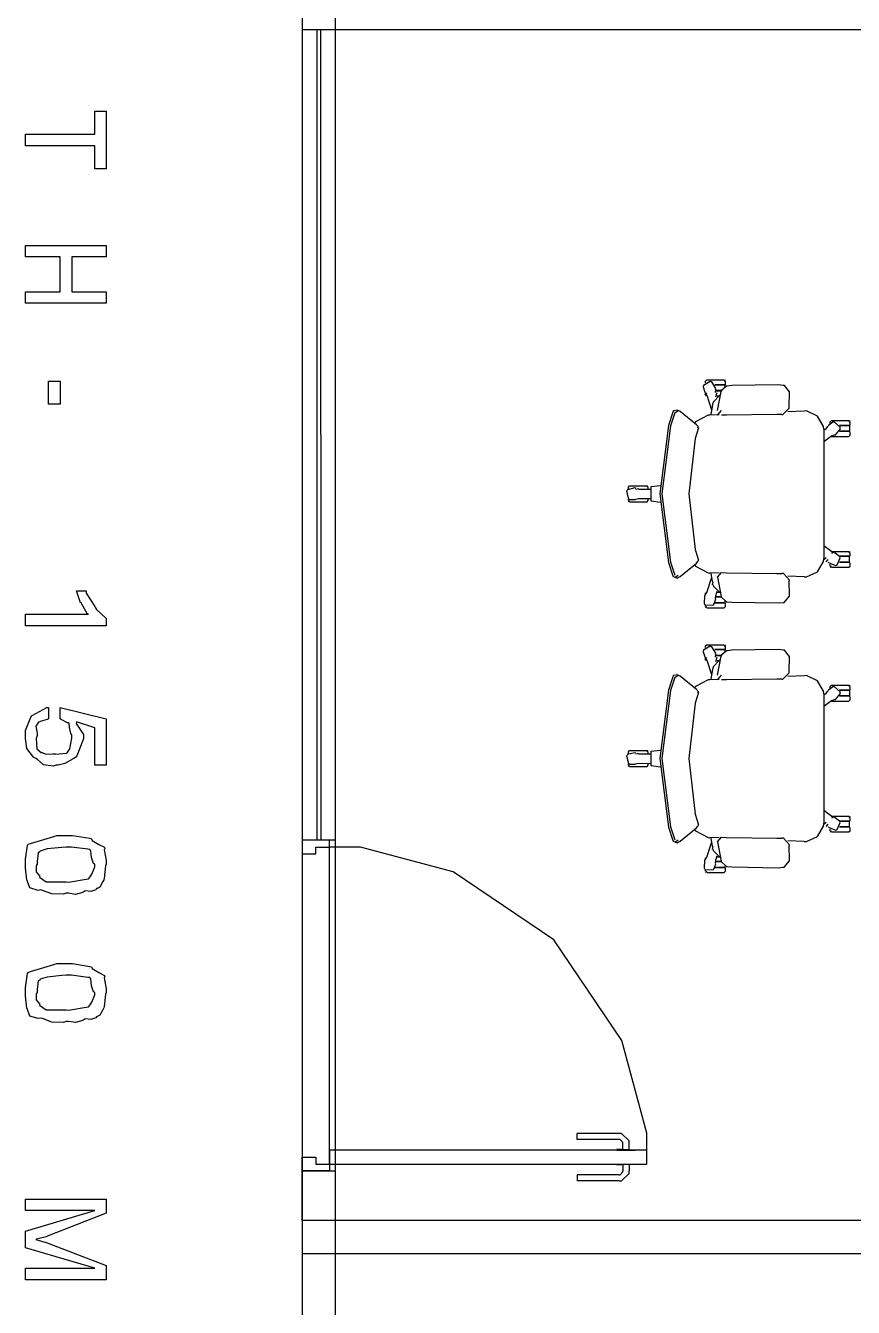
# Model space of a CAD drawing. Extents: x 0 to 23.4, y 0 to 16.5.
# Drawn here: x 12.298 to 12.955, y 5.491 to 6.507 of the extents above; entities that cross this region are included whole.
import ezdxf

# ---------------------------------------------------------------- set-up
doc = ezdxf.new("R2010")
doc.units = 0
doc.layers.get('0').update_dxf_attribs({"linetype": 'CONTINUOUS'})

msp = doc.modelspace()

# ---------------------------------------------------------------- linework, layer by layer
at = {"color": 0}
for points in [[(12.5175, 7.44894), (12.5175, 3.95281)], [(12.5438, 7.44894), (12.5438, 3.95281)], [(12.5175, 6.50424), (12.5176, 5.86139)], [(12.5438, 6.50424), (12.5175, 6.50424)], [(12.5291, 6.50424), (12.5291, 5.86139)], [(12.5322, 6.50424), (12.5323, 5.86139)], [(13.9613, 6.50424), (12.5438, 6.50424)], [(12.5438, 6.50424), (12.5438, 5.86139)], [(12.8455, 6.21892), (12.8457, 6.21962), (12.8424, 6.22478), (12.8418, 6.22493), (12.8411, 6.2251), (12.8359, 6.22194), (12.8357, 6.22125), (12.8356, 6.22081), (12.837, 6.21658), (12.8373, 6.21625)], [(12.8375, 6.22532), (12.8384, 6.22635)], [(12.8375, 6.22412), (12.8375, 6.22532)], [(12.8384, 6.22635), (12.8523, 6.22635)], [(12.853, 6.2225), (12.845, 6.2225)], [(12.8523, 6.22532), (12.8533, 6.22635)], [(12.853, 6.2225), (12.8533, 6.22276)], [(12.8533, 6.22276), (12.8533, 6.22532)], [(12.8992, 6.22211), (12.8955, 6.22244), (12.8584, 6.2219), (12.8547, 6.22146)], [(12.8373, 6.21419), (12.8386, 6.21625)], [(12.8375, 6.21479), (12.8375, 6.21599)], [(12.8375, 6.21382), (12.8384, 6.21479)], [(12.8384, 6.21382), (12.8388, 6.21382)], [(12.8386, 6.21419), (12.8422, 6.20275)], [(12.8494, 6.21419), (12.8486, 6.21403), (12.8436, 6.20888), (12.8435, 6.20811)], [(12.853, 6.22222), (12.8451, 6.22222)], [(12.8454, 6.21647), (12.8457, 6.21892)], [(12.8502, 6.21789), (12.8454, 6.21789)], [(12.8501, 6.21761), (12.8454, 6.21761)], [(12.8457, 6.213), (12.8468, 6.21647)], [(12.8466, 6.21382), (12.8482, 6.21382)], [(12.8469, 6.20204), (12.85, 6.21733)], [(12.8547, 6.22146), (12.8541, 6.22146), (12.8501, 6.21793), (12.85, 6.21733)], [(12.853, 6.22103), (12.853, 6.22222)], [(12.904, 6.21631), (12.9041, 6.21707), (12.9, 6.22206), (12.8993, 6.22211), (12.8993, 6.22211), (12.8992, 6.22211), (12.8992, 6.22211)], [(12.9039, 6.20524), (12.904, 6.21631)], [(12.8159, 6.20226), (12.8155, 6.20253), (12.8121, 6.20188), (12.8118, 6.20156), (12.8118, 6.2015), (12.8115, 6.20096), (12.8115, 6.2009)], [(12.8131, 6.20042), (12.8159, 6.20226)], [(12.8313, 6.18961), (12.8302, 6.19086), (12.8173, 6.20139), (12.8159, 6.20226)], [(12.8429, 6.20568), (12.8427, 6.20514), (12.8416, 6.19928), (12.8416, 6.19868)], [(12.8429, 6.20568), (12.8435, 6.20811)], [(12.8469, 6.19835), (12.8502, 6.20204)], [(12.898, 6.19894), (12.8988, 6.19894), (12.9039, 6.20389), (12.9039, 6.20464), (12.9039, 6.20481), (12.9039, 6.20514), (12.9039, 6.20524)], [(12.8115, 6.2009), (12.8081, 6.19038), (12.8012, 6.13596), (12.8081, 6.0816), (12.8115, 6.07101)], [(12.8131, 6.20042), (12.8097, 6.18994), (12.8029, 6.13596), (12.8097, 6.08197), (12.8131, 6.0715)], [(12.8408, 6.19851), (12.8396, 6.19846), (12.8295, 6.19308), (12.8288, 6.19211)], [(12.8483, 6.19883), (12.8408, 6.19851)], [(12.898, 6.19894), (12.894, 6.199), (12.8542, 6.19846), (12.8502, 6.19835)], [(12.9156, 6.20171), (12.9027, 6.20117)], [(12.9312, 6.18733), (12.931, 6.1894), (12.9263, 6.19775), (12.9177, 6.20182), (12.9156, 6.20171), (12.9156, 6.20171), (12.9156, 6.20171), (12.9156, 6.20171)], [(12.9398, 6.18289), (12.9405, 6.18294), (12.9445, 6.18761), (12.9444, 6.18826), (12.9444, 6.18896), (12.9397, 6.19293), (12.939, 6.19287), (12.9385, 6.19287), (12.9349, 6.19021), (12.9348, 6.18978)], [(12.9363, 6.19314), (12.9373, 6.19412)], [(12.9363, 6.19179), (12.9363, 6.19314)], [(12.9373, 6.19412), (12.9511, 6.19412)], [(12.9511, 6.19314), (12.9521, 6.19412)], [(12.9521, 6.1906), (12.9521, 6.19314)], [(12.832, 6.18853), (12.8294, 6.17996), (12.8243, 6.13596), (12.8294, 6.09196), (12.832, 6.08339)], [(12.8313, 6.18853), (12.832, 6.18961)], [(12.9312, 6.18647), (12.9332, 6.18793)], [(12.9312, 6.18733), (12.9312, 6.08447)], [(12.9376, 6.18197), (12.9312, 6.17719)], [(12.9332, 6.18793), (12.9348, 6.18978)], [(12.9376, 6.18197), (12.9398, 6.18289)], [(12.9518, 6.19032), (12.9438, 6.19032)], [(12.9518, 6.18544), (12.9438, 6.18544)], [(12.9518, 6.19006), (12.944, 6.19006)], [(12.9518, 6.18571), (12.944, 6.18571)], [(12.9511, 6.18158), (12.9521, 6.18261)], [(12.9518, 6.19032), (12.9521, 6.1906)], [(12.9518, 6.19006), (12.9518, 6.18571)], [(12.9518, 6.18517), (12.9521, 6.18544)], [(12.9521, 6.18261), (12.9521, 6.18517)], [(12.9371, 6.18158), (12.9511, 6.18158)], [(12.7764, 6.14128), (12.7773, 6.14231)], [(12.7764, 6.14008), (12.7764, 6.14128)], [(12.7773, 6.14231), (12.7912, 6.14231)], [(12.7912, 6.14128), (12.7921, 6.14231)], [(12.7921, 6.13981), (12.7921, 6.14128)], [(12.7945, 6.14176), (12.8014, 6.14274)], [(12.7945, 6.13015), (12.7945, 6.14176)], [(12.7821, 6.14031), (12.7815, 6.14068), (12.7755, 6.13926), (12.7752, 6.13867), (12.7748, 6.13807), (12.7763, 6.13211), (12.7769, 6.13172), (12.7772, 6.13151), (12.7816, 6.13151), (12.7821, 6.13172)], [(12.7764, 6.13075), (12.7764, 6.13194)], [(12.7821, 6.13976), (12.7844, 6.14031)], [(12.7821, 6.13172), (12.7844, 6.13232)], [(12.7844, 6.13976), (12.7945, 6.13981)], [(12.7844, 6.13232), (12.7945, 6.13222)], [(12.7921, 6.13075), (12.7921, 6.13222)], [(12.7764, 6.12978), (12.7773, 6.13075)], [(12.7773, 6.12978), (12.7912, 6.12978)], [(12.7912, 6.12978), (12.7921, 6.13075)], [(12.8014, 6.12918), (12.7945, 6.13015)], [(12.9376, 6.08996), (12.9312, 6.09472)], [(12.9371, 6.09033), (12.9511, 6.09033)], [(12.9511, 6.08931), (12.9521, 6.09033)], [(12.8159, 6.06967), (12.8173, 6.07058), (12.8302, 6.08111), (12.8313, 6.08231)], [(12.8313, 6.08231), (12.832, 6.08339)], [(12.9156, 6.07021), (12.9176, 6.07015), (12.9263, 6.07417), (12.931, 6.08247), (12.9312, 6.08453), (12.9312, 6.08453), (12.9312, 6.08464), (12.9312, 6.08464)], [(12.9312, 6.08399), (12.9332, 6.08544)], [(12.9332, 6.08214), (12.9348, 6.08399)], [(12.9348, 6.08214), (12.9351, 6.08154), (12.9407, 6.07915), (12.9413, 6.07943), (12.9419, 6.07969), (12.9443, 6.08539), (12.9441, 6.08599), (12.9438, 6.08643), (12.9403, 6.08903), (12.9398, 6.08903)], [(12.9363, 6.07878), (12.9363, 6.08014)], [(12.9376, 6.08903), (12.9398, 6.08996)], [(12.9518, 6.08649), (12.9438, 6.08649)], [(12.9518, 6.0816), (12.9438, 6.0816)], [(12.9518, 6.08621), (12.944, 6.08621)], [(12.9518, 6.08187), (12.944, 6.08187)], [(12.9518, 6.08649), (12.9521, 6.08675)], [(12.9518, 6.08187), (12.9518, 6.08621)], [(12.9518, 6.08132), (12.9521, 6.0816)], [(12.9521, 6.08675), (12.9521, 6.08931)], [(12.9521, 6.07878), (12.9521, 6.08132)], [(12.8115, 6.07101), (12.8116, 6.07064), (12.8149, 6.06922), (12.8153, 6.06933), (12.8154, 6.06939), (12.8159, 6.06967), (12.8159, 6.06967)], [(12.8131, 6.06967), (12.8159, 6.0715)], [(12.8288, 6.07975), (12.8295, 6.07878), (12.8396, 6.07335), (12.8408, 6.07324)], [(12.8483, 6.07308), (12.8408, 6.0734)], [(12.8416, 6.07324), (12.8416, 6.07269), (12.8427, 6.06685), (12.8429, 6.06625)], [(12.8469, 6.06988), (12.8502, 6.07362)], [(12.8469, 6.06988), (12.85, 6.05458)], [(12.8502, 6.07362), (12.8542, 6.07351), (12.894, 6.07297), (12.898, 6.07297)], [(12.9039, 6.06668), (12.904, 6.06749), (12.8994, 6.07292), (12.8986, 6.07297), (12.8986, 6.07297), (12.8981, 6.07297), (12.898, 6.07297)], [(12.9156, 6.07021), (12.9027, 6.07075)], [(12.9363, 6.07781), (12.9373, 6.07878)], [(12.9373, 6.07781), (12.9511, 6.07781)], [(12.9511, 6.07781), (12.9521, 6.07878)], [(12.8386, 6.05772), (12.8422, 6.06922)], [(12.8429, 6.06381), (12.8435, 6.06625)], [(12.8435, 6.06381), (12.8436, 6.0631), (12.8486, 6.05794), (12.8494, 6.05772)], [(12.904, 6.05561), (12.9039, 6.06668)], [(12.8373, 6.05567), (12.8368, 6.05524), (12.8363, 6.04915), (12.8368, 6.04861), (12.8372, 6.04812), (12.8433, 6.04764), (12.8439, 6.04807), (12.8442, 6.04839), (12.8456, 6.05263), (12.8455, 6.05306)], [(12.8373, 6.05567), (12.8386, 6.05772)], [(12.8375, 6.05713), (12.8384, 6.05811)], [(12.8375, 6.05593), (12.8375, 6.05713)], [(12.8384, 6.05811), (12.8388, 6.05811)], [(12.853, 6.04969), (12.8451, 6.04969)], [(12.8454, 6.05306), (12.8457, 6.05544)], [(12.8501, 6.05431), (12.8454, 6.05431)], [(12.8502, 6.05404), (12.8454, 6.05404)], [(12.8457, 6.05544), (12.8468, 6.05892)], [(12.8466, 6.05811), (12.8482, 6.05811)], [(12.85, 6.05458), (12.8501, 6.05404), (12.8541, 6.05051), (12.8547, 6.05046)], [(12.853, 6.04969), (12.853, 6.05089)], [(12.8547, 6.05046), (12.8584, 6.05003), (12.8955, 6.04949), (12.8992, 6.04981)], [(12.8992, 6.04981), (12.8999, 6.04986), (12.9041, 6.05479), (12.904, 6.0555), (12.904, 6.0555), (12.904, 6.05561), (12.904, 6.05561)], [(12.8375, 6.0466), (12.8375, 6.04779)], [(12.8375, 6.04563), (12.8384, 6.0466)], [(12.8384, 6.04563), (12.8523, 6.04563)], [(12.853, 6.04943), (12.845, 6.04943)], [(12.8523, 6.04563), (12.8533, 6.0466)], [(12.853, 6.04915), (12.8533, 6.04943)], [(12.8533, 6.0466), (12.8533, 6.04915)], [(12.8455, 6.00896), (12.8457, 6.00965), (12.8424, 6.01481), (12.8418, 6.01497), (12.8411, 6.01514), (12.8359, 6.01199), (12.8357, 6.01129), (12.8356, 6.01085), (12.837, 6.00662), (12.8373, 6.00629)], [(12.8375, 6.01535), (12.8384, 6.01633)], [(12.8375, 6.01417), (12.8375, 6.01535)], [(12.8384, 6.01633), (12.8523, 6.01633)], [(12.853, 6.01253), (12.845, 6.01253)], [(12.853, 6.01226), (12.8451, 6.01226)], [(12.8454, 6.00651), (12.8457, 6.00896)], [(12.8547, 6.0115), (12.8541, 6.0115), (12.8501, 6.00797), (12.85, 6.00738)], [(12.8523, 6.01535), (12.8533, 6.01633)], [(12.853, 6.01253), (12.8533, 6.01281)], [(12.853, 6.01107), (12.853, 6.01226)], [(12.8533, 6.01281), (12.8533, 6.01535)], [(12.8992, 6.01215), (12.8955, 6.01247), (12.8584, 6.01193), (12.8547, 6.0115)], [(12.904, 6.00635), (12.9041, 6.00711), (12.9, 6.0121), (12.8993, 6.01215), (12.8993, 6.01215), (12.8992, 6.01215), (12.8992, 6.01215)], [(12.8373, 6.00424), (12.8386, 6.00629)], [(12.8375, 6.00483), (12.8375, 6.00603)], [(12.8375, 6.00385), (12.8384, 6.00483)], [(12.8384, 6.00385), (12.8388, 6.00385)], [(12.8386, 6.00424), (12.8422, 5.99274)], [(12.8494, 6.00424), (12.8486, 6.00407), (12.8436, 5.99892), (12.8435, 5.99815)], [(12.8502, 6.00792), (12.8454, 6.00792)], [(12.8501, 6.00765), (12.8454, 6.00765)], [(12.8457, 6.00304), (12.8468, 6.00651)], [(12.8466, 6.00385), (12.8482, 6.00385)], [(12.8469, 5.99208), (12.85, 6.00738)], [(12.9039, 5.99528), (12.904, 6.00635)], [(12.8115, 5.99094), (12.8081, 5.98042), (12.8012, 5.926), (12.8081, 5.87164), (12.8115, 5.86106)], [(12.8131, 5.99046), (12.8097, 5.97999), (12.8029, 5.926), (12.8097, 5.87201), (12.8131, 5.86154)], [(12.8159, 5.99229), (12.8155, 5.99257), (12.8121, 5.99192), (12.8118, 5.9916), (12.8118, 5.99154), (12.8115, 5.991), (12.8115, 5.99094)], [(12.8131, 5.99046), (12.8159, 5.99229)], [(12.8313, 5.97965), (12.8302, 5.9809), (12.8173, 5.99143), (12.8159, 5.99229)], [(12.8408, 5.98856), (12.8396, 5.9885), (12.8295, 5.98313), (12.8288, 5.98215)], [(12.8483, 5.98888), (12.8408, 5.98856)], [(12.8429, 5.99571), (12.8427, 5.99517), (12.8416, 5.98931), (12.8416, 5.98872)], [(12.8429, 5.99571), (12.8435, 5.99815)], [(12.8469, 5.98839), (12.8502, 5.99208)], [(12.898, 5.98899), (12.894, 5.98904), (12.8542, 5.9885), (12.8502, 5.98839)], [(12.898, 5.98899), (12.8988, 5.98899), (12.9039, 5.99393), (12.9039, 5.99468), (12.9039, 5.99485), (12.9039, 5.99517), (12.9039, 5.99528)], [(12.9156, 5.99175), (12.9027, 5.99121)], [(12.9312, 5.97738), (12.931, 5.97944), (12.9263, 5.98779), (12.9177, 5.99186), (12.9156, 5.99175), (12.9156, 5.99175), (12.9156, 5.99175), (12.9156, 5.99175)], [(12.832, 5.97857), (12.8294, 5.97), (12.8243, 5.926), (12.8294, 5.882), (12.832, 5.87343)], [(12.8313, 5.97857), (12.832, 5.97965)], [(12.9332, 5.97797), (12.9348, 5.97982)], [(12.9398, 5.97293), (12.9405, 5.97299), (12.9445, 5.97765), (12.9444, 5.97831), (12.9444, 5.979), (12.9397, 5.98296), (12.939, 5.98292), (12.9385, 5.98292), (12.9349, 5.98025), (12.9348, 5.97982)], [(12.9363, 5.98318), (12.9373, 5.98415)], [(12.9363, 5.98182), (12.9363, 5.98318)], [(12.9373, 5.98415), (12.9511, 5.98415)], [(12.9518, 5.98036), (12.9438, 5.98036)], [(12.9518, 5.98008), (12.944, 5.98008)], [(12.9511, 5.98318), (12.9521, 5.98415)], [(12.9518, 5.98036), (12.9521, 5.98063)], [(12.9518, 5.98008), (12.9518, 5.97575)], [(12.9521, 5.98063), (12.9521, 5.98318)], [(12.9312, 5.97651), (12.9332, 5.97797)], [(12.9312, 5.97738), (12.9312, 5.87451)], [(12.9376, 5.972), (12.9312, 5.96724)], [(12.9371, 5.97163), (12.9511, 5.97163)], [(12.9376, 5.972), (12.9398, 5.97293)], [(12.9518, 5.97547), (12.9438, 5.97547)], [(12.9518, 5.97575), (12.944, 5.97575)], [(12.9511, 5.97163), (12.9521, 5.97265)], [(12.9518, 5.97521), (12.9521, 5.97547)], [(12.9521, 5.97265), (12.9521, 5.97521)], [(12.7821, 5.93033), (12.7815, 5.93072), (12.7755, 5.92925), (12.7752, 5.92865), (12.7748, 5.92811), (12.7763, 5.92215), (12.7769, 5.92176), (12.7772, 5.92156), (12.7816, 5.92156), (12.7821, 5.92176)], [(12.7764, 5.93132), (12.7773, 5.93235)], [(12.7764, 5.93012), (12.7764, 5.93132)], [(12.7773, 5.93235), (12.7912, 5.93235)], [(12.7821, 5.92979), (12.7844, 5.93033)], [(12.7844, 5.92979), (12.7945, 5.92985)], [(12.7912, 5.93132), (12.7921, 5.93235)], [(12.7921, 5.92985), (12.7921, 5.93132)], [(12.7945, 5.93181), (12.8014, 5.93278)], [(12.7945, 5.92019), (12.7945, 5.93181)], [(12.7764, 5.92079), (12.7764, 5.92199)], [(12.7764, 5.91982), (12.7773, 5.92079)], [(12.7773, 5.91982), (12.7912, 5.91982)], [(12.7821, 5.92176), (12.7844, 5.92236)], [(12.7844, 5.92236), (12.7945, 5.92225)], [(12.7912, 5.91982), (12.7921, 5.92079)], [(12.7921, 5.92079), (12.7921, 5.92225)], [(12.8014, 5.91922), (12.7945, 5.92019)], [(12.9376, 5.87999), (12.9312, 5.88476)], [(12.9348, 5.87218), (12.9351, 5.87158), (12.9407, 5.86919), (12.9413, 5.86947), (12.9419, 5.86974), (12.9443, 5.87543), (12.9441, 5.87603), (12.9438, 5.87646), (12.9403, 5.87907), (12.9398, 5.87907)], [(12.9371, 5.88037), (12.9511, 5.88037)], [(12.9376, 5.87907), (12.9398, 5.87999)], [(12.9511, 5.87935), (12.9521, 5.88037)], [(12.9518, 5.87651), (12.9521, 5.87679)], [(12.9521, 5.87679), (12.9521, 5.87935)], [(12.8159, 5.85969), (12.8173, 5.86062), (12.8302, 5.87115), (12.8313, 5.87235)], [(12.8288, 5.86979), (12.8295, 5.86882), (12.8396, 5.86333), (12.8408, 5.86328)], [(12.8313, 5.87235), (12.832, 5.87343)], [(12.9156, 5.86025), (12.9176, 5.86019), (12.9263, 5.86421), (12.931, 5.8725), (12.9312, 5.87457), (12.9312, 5.87457), (12.9312, 5.87468), (12.9312, 5.87468)], [(12.9312, 5.87403), (12.9332, 5.87549)], [(12.9332, 5.87218), (12.9348, 5.87403)], [(12.9363, 5.86882), (12.9363, 5.87017)], [(12.9363, 5.86783), (12.9373, 5.86882)], [(12.9373, 5.86783), (12.9511, 5.86783)], [(12.9518, 5.87651), (12.9438, 5.87651)], [(12.9518, 5.87164), (12.9438, 5.87164)], [(12.9518, 5.87625), (12.944, 5.87625)], [(12.9518, 5.8719), (12.944, 5.8719)], [(12.9511, 5.86783), (12.9521, 5.86882)], [(12.9518, 5.8719), (12.9518, 5.87625)], [(12.9518, 5.87136), (12.9521, 5.87164)], [(12.9521, 5.86882), (12.9521, 5.87136)], [(12.5438, 5.86139), (12.5176, 5.86139)], [(12.8115, 5.86106), (12.8116, 5.86068), (12.8149, 5.85926), (12.8153, 5.85938), (12.8154, 5.85943), (12.8159, 5.85969), (12.8159, 5.85969)], [(12.8131, 5.85969), (12.8159, 5.86154)], [(12.8386, 5.84776), (12.8422, 5.85926)], [(12.8483, 5.86312), (12.8408, 5.86344)], [(12.8416, 5.86328), (12.8416, 5.86274), (12.8427, 5.85688), (12.8429, 5.85628)], [(12.8429, 5.85385), (12.8435, 5.85628)], [(12.8469, 5.85992), (12.8502, 5.86367)], [(12.8469, 5.85992), (12.85, 5.84462)], [(12.8502, 5.86361), (12.8542, 5.8635), (12.894, 5.86301), (12.898, 5.86301)], [(12.9039, 5.85672), (12.904, 5.85753), (12.8994, 5.86296), (12.8986, 5.86301), (12.8986, 5.86301), (12.8981, 5.86301), (12.898, 5.86301)], [(12.9156, 5.86025), (12.9027, 5.86079)], [(12.904, 5.84565), (12.9039, 5.85672)], [(12.7908, 5.60439), (12.7908, 5.6289), (12.7711, 5.70231), (12.7172, 5.78222), (12.6372, 5.83615), (12.5638, 5.8559), (12.5393, 5.8559)], [(12.5393, 5.60439), (12.5393, 5.8559)], [(12.8373, 5.84571), (12.8386, 5.84776)], [(12.8375, 5.84717), (12.8384, 5.84814)], [(12.8375, 5.84597), (12.8375, 5.84717)], [(12.8384, 5.84814), (12.8388, 5.84814)], [(12.8435, 5.85385), (12.8436, 5.85314), (12.8486, 5.84799), (12.8494, 5.84776)], [(12.8457, 5.84549), (12.8468, 5.84896)], [(12.8466, 5.84814), (12.8482, 5.84814)], [(12.8373, 5.84571), (12.8368, 5.84526), (12.8363, 5.83919), (12.8368, 5.83865), (12.8372, 5.83817), (12.8433, 5.83768), (12.8439, 5.83811), (12.8442, 5.83843), (12.8456, 5.84267), (12.8455, 5.8431)], [(12.8375, 5.83664), (12.8375, 5.83783)], [(12.8375, 5.83567), (12.8384, 5.83664)], [(12.853, 5.83946), (12.845, 5.83946)], [(12.853, 5.83974), (12.8451, 5.83974)], [(12.8454, 5.8431), (12.8457, 5.84549)], [(12.8501, 5.84435), (12.8454, 5.84435)], [(12.8502, 5.84407), (12.8454, 5.84407)], [(12.85, 5.84462), (12.8501, 5.84407), (12.8541, 5.84056), (12.8547, 5.8405)], [(12.8523, 5.83567), (12.8533, 5.83664)], [(12.853, 5.83974), (12.853, 5.84093)], [(12.853, 5.83919), (12.8533, 5.83946)], [(12.8533, 5.83664), (12.8533, 5.83919)], [(12.8547, 5.8405), (12.8584, 5.84006), (12.8955, 5.83951), (12.8992, 5.83985)], [(12.8992, 5.83985), (12.8999, 5.8399), (12.9041, 5.84483), (12.904, 5.84554), (12.904, 5.84554), (12.904, 5.84565), (12.904, 5.84565)], [(12.8384, 5.83567), (12.8523, 5.83567)], [(12.769, 5.62864), (12.7357, 5.62864)], [(12.7357, 5.62386), (12.7357, 5.62864)], [(12.769, 5.62386), (12.7357, 5.62386)], [(12.7769, 5.62076), (12.7769, 5.62278), (12.7709, 5.62864), (12.769, 5.62864)], [(12.772, 5.62076), (12.772, 5.62158), (12.7698, 5.62386), (12.769, 5.62386)], [(12.7671, 5.61535), (12.7818, 5.61535), (12.7671, 5.61621)], [(12.772, 5.61621), (12.772, 5.62076)], [(12.7769, 5.61621), (12.7769, 5.62076)], [(12.7671, 5.60439), (12.7818, 5.60439), (12.7671, 5.60351)], [(12.772, 5.60351), (12.772, 5.5989)], [(12.7769, 5.60351), (12.7769, 5.5989)], [(12.769, 5.59586), (12.7357, 5.59586)], [(12.7357, 5.59586), (12.7357, 5.59104)], [(12.769, 5.59104), (12.7709, 5.59104), (12.7769, 5.59694), (12.7769, 5.5989)], [(12.769, 5.59586), (12.7698, 5.59586), (12.772, 5.59814), (12.772, 5.5989)], [(12.769, 5.59104), (12.7357, 5.59104)], [(13.9617, 5.55957), (12.5306, 5.55957)], [(13.9617, 5.53331), (12.5175, 5.53331)]]:
    msp.add_lwpolyline(points, dxfattribs=at)
for points in [[(12.2982, 6.42139), (12.3531, 6.42139), (12.3531, 6.43961), (12.3622, 6.43961), (12.3622, 6.39382), (12.3531, 6.39382), (12.3531, 6.41206), (12.2982, 6.41206), (12.2982, 6.42139)], [(12.2982, 6.33306), (12.3622, 6.33306), (12.3622, 6.32394), (12.3348, 6.32394), (12.3348, 6.29639), (12.3622, 6.29639), (12.3622, 6.28728), (12.2982, 6.28728), (12.2982, 6.29639), (12.3257, 6.29639), (12.3257, 6.32394), (12.2982, 6.32394), (12.2982, 6.33306)], [(12.3164, 6.22537), (12.3257, 6.22537), (12.3257, 6.20714), (12.3164, 6.20714), (12.3164, 6.22537)], [(12.2982, 6.03147), (12.2982, 6.04058), (12.3481, 6.04058), (12.3469, 6.04118), (12.3429, 6.04861), (12.3424, 6.04949), (12.3418, 6.04958), (12.3388, 6.05832), (12.3385, 6.05903), (12.3461, 6.05903), (12.3461, 6.05735), (12.353, 6.04656), (12.3537, 6.04557), (12.3544, 6.04422), (12.3615, 6.03776), (12.3622, 6.03733), (12.3622, 6.03147), (12.2982, 6.03147)], [(12.3164, 5.96658), (12.3164, 5.95747), (12.3153, 5.95692), (12.3098, 5.95551), (12.3095, 5.95529), (12.3085, 5.95503), (12.3064, 5.95167), (12.3073, 5.94629), (12.3073, 5.94444), (12.3066, 5.942), (12.3071, 5.93386), (12.3105, 5.93088), (12.3112, 5.93078), (12.3112, 5.93078), (12.3141, 5.92942), (12.3197, 5.9299), (12.3216, 5.9299), (12.3218, 5.92953), (12.3306, 5.93044), (12.3312, 5.93056), (12.3312, 5.93056), (12.3332, 5.93381), (12.3348, 5.94211), (12.3348, 5.94488), (12.3341, 5.94581), (12.3331, 5.95079), (12.3327, 5.95426), (12.3323, 5.95443), (12.3313, 5.95449), (12.3264, 5.95714), (12.3257, 5.95747), (12.3257, 5.96658), (12.3622, 5.95747), (12.3622, 5.92079), (12.3531, 5.92079), (12.3531, 5.95053), (12.3385, 5.95508), (12.3384, 5.95383), (12.344, 5.94504), (12.344, 5.94206), (12.3436, 5.94032), (12.3389, 5.92811), (12.3379, 5.92708), (12.3359, 5.92589), (12.3294, 5.92215), (12.3241, 5.92079), (12.3223, 5.92079), (12.32, 5.92008), (12.3124, 5.92096), (12.3075, 5.92535), (12.3064, 5.92622), (12.3044, 5.92725), (12.2992, 5.93403), (12.2982, 5.94185), (12.2982, 5.94444), (12.2982, 5.94829), (12.3023, 5.95888), (12.3032, 5.95985), (12.3035, 5.96024), (12.315, 5.96647), (12.3164, 5.96658)], [(12.3303, 5.86501), (12.3353, 5.86501), (12.349, 5.86285), (12.3505, 5.86242), (12.3511, 5.86106), (12.3563, 5.85786), (12.3607, 5.85568), (12.3609, 5.85482), (12.3605, 5.85368), (12.3622, 5.84511), (12.3622, 5.84224), (12.3615, 5.84088), (12.3606, 5.83094), (12.3602, 5.82986), (12.3594, 5.82844), (12.357, 5.82411), (12.355, 5.82303), (12.3544, 5.82292), (12.3538, 5.82206), (12.3499, 5.82058), (12.3458, 5.82124), (12.3448, 5.82096), (12.3435, 5.81982), (12.3378, 5.81825), (12.3321, 5.81922), (12.3303, 5.81922), (12.3281, 5.81842), (12.3191, 5.81868), (12.3116, 5.8214), (12.3101, 5.82183), (12.3082, 5.8214), (12.3014, 5.8234), (12.2997, 5.82856), (12.2995, 5.82943), (12.2992, 5.82975), (12.2982, 5.83914), (12.2982, 5.84224), (12.2982, 5.84619), (12.2998, 5.8571), (12.3001, 5.85807), (12.302, 5.85867), (12.3232, 5.86501), (12.3303, 5.86501)], [(12.5175, 5.86139), (12.5175, 5.85042), (12.5284, 5.85042), (12.5284, 5.8559), (12.5393, 5.8559), (12.5393, 5.86139), (12.5175, 5.86139)], [(12.3303, 5.8559), (12.3268, 5.85553), (12.3153, 5.85439), (12.3098, 5.85265), (12.3095, 5.852), (12.3082, 5.85129), (12.3073, 5.84451), (12.3073, 5.84224), (12.3066, 5.84104), (12.3066, 5.83626), (12.3091, 5.83311), (12.3095, 5.83247), (12.3092, 5.83197), (12.3144, 5.82829), (12.3263, 5.82835), (12.3303, 5.82835), (12.3323, 5.82796), (12.3478, 5.83074), (12.3485, 5.83117), (12.3485, 5.83117), (12.3508, 5.83442), (12.3531, 5.84028), (12.3531, 5.84224), (12.352, 5.84278), (12.3504, 5.8475), (12.3498, 5.85297), (12.3492, 5.85394), (12.3475, 5.85406), (12.3346, 5.8559), (12.3303, 5.8559)], [(12.3303, 5.7634), (12.3353, 5.7634), (12.349, 5.76124), (12.3505, 5.76079), (12.3511, 5.75944), (12.3563, 5.75624), (12.3607, 5.75407), (12.3609, 5.75319), (12.3605, 5.75206), (12.3622, 5.74349), (12.3622, 5.74061), (12.3615, 5.73926), (12.3606, 5.72933), (12.3602, 5.72825), (12.3594, 5.72683), (12.357, 5.7225), (12.355, 5.7214), (12.3544, 5.72131), (12.3538, 5.72043), (12.3499, 5.71897), (12.3458, 5.71962), (12.3448, 5.71935), (12.3435, 5.71821), (12.3378, 5.71664), (12.3321, 5.71761), (12.3303, 5.71761), (12.3281, 5.71679), (12.3191, 5.71707), (12.3116, 5.71978), (12.3101, 5.72021), (12.3082, 5.71978), (12.3014, 5.72179), (12.2997, 5.72694), (12.2995, 5.72781), (12.2992, 5.72814), (12.2982, 5.73753), (12.2982, 5.74061), (12.2982, 5.74457), (12.2998, 5.75549), (12.3001, 5.75646), (12.302, 5.75706), (12.3232, 5.7634), (12.3303, 5.7634)], [(12.3303, 5.75429), (12.3268, 5.7539), (12.3153, 5.75276), (12.3098, 5.75103), (12.3095, 5.75038), (12.3082, 5.74968), (12.3073, 5.74289), (12.3073, 5.74061), (12.3066, 5.73942), (12.3066, 5.73465), (12.3091, 5.7315), (12.3095, 5.73085), (12.3092, 5.73036), (12.3144, 5.72667), (12.3263, 5.72672), (12.3303, 5.72672), (12.3323, 5.72635), (12.3478, 5.72911), (12.3485, 5.72954), (12.3485, 5.72954), (12.3508, 5.73281), (12.3531, 5.73867), (12.3531, 5.74061), (12.352, 5.74115), (12.3504, 5.74588), (12.3498, 5.75136), (12.3492, 5.75233), (12.3475, 5.75244), (12.3346, 5.75429), (12.3303, 5.75429)], [(12.5393, 5.60439), (12.7908, 5.60439), (12.7908, 5.61535), (12.5393, 5.61535), (12.5393, 5.60439)], [(12.5175, 5.5989), (12.5175, 5.60986), (12.5284, 5.60986), (12.5284, 5.60439), (12.5393, 5.60439), (12.5393, 5.5989), (12.5175, 5.5989)], [(12.5437, 5.5989), (12.5437, 5.55957), (12.5175, 5.55957), (12.5175, 5.5989), (12.5437, 5.5989)], [(12.2982, 5.57667), (12.3622, 5.57667), (12.3622, 5.56538), (12.316, 5.54736), (12.3145, 5.54676), (12.3067, 5.54471), (12.3062, 5.54454), (12.3062, 5.54454), (12.3154, 5.54189), (12.3166, 5.5415), (12.3622, 5.52393), (12.3622, 5.51264), (12.2982, 5.51264), (12.2982, 5.52175), (12.3531, 5.52175), (12.2982, 5.53782), (12.2982, 5.55126), (12.3531, 5.56754), (12.2982, 5.56754), (12.2982, 5.57667)]]:
    msp.add_lwpolyline(points, close=True, dxfattribs=at)

doc.saveas('drawing.dxf')
